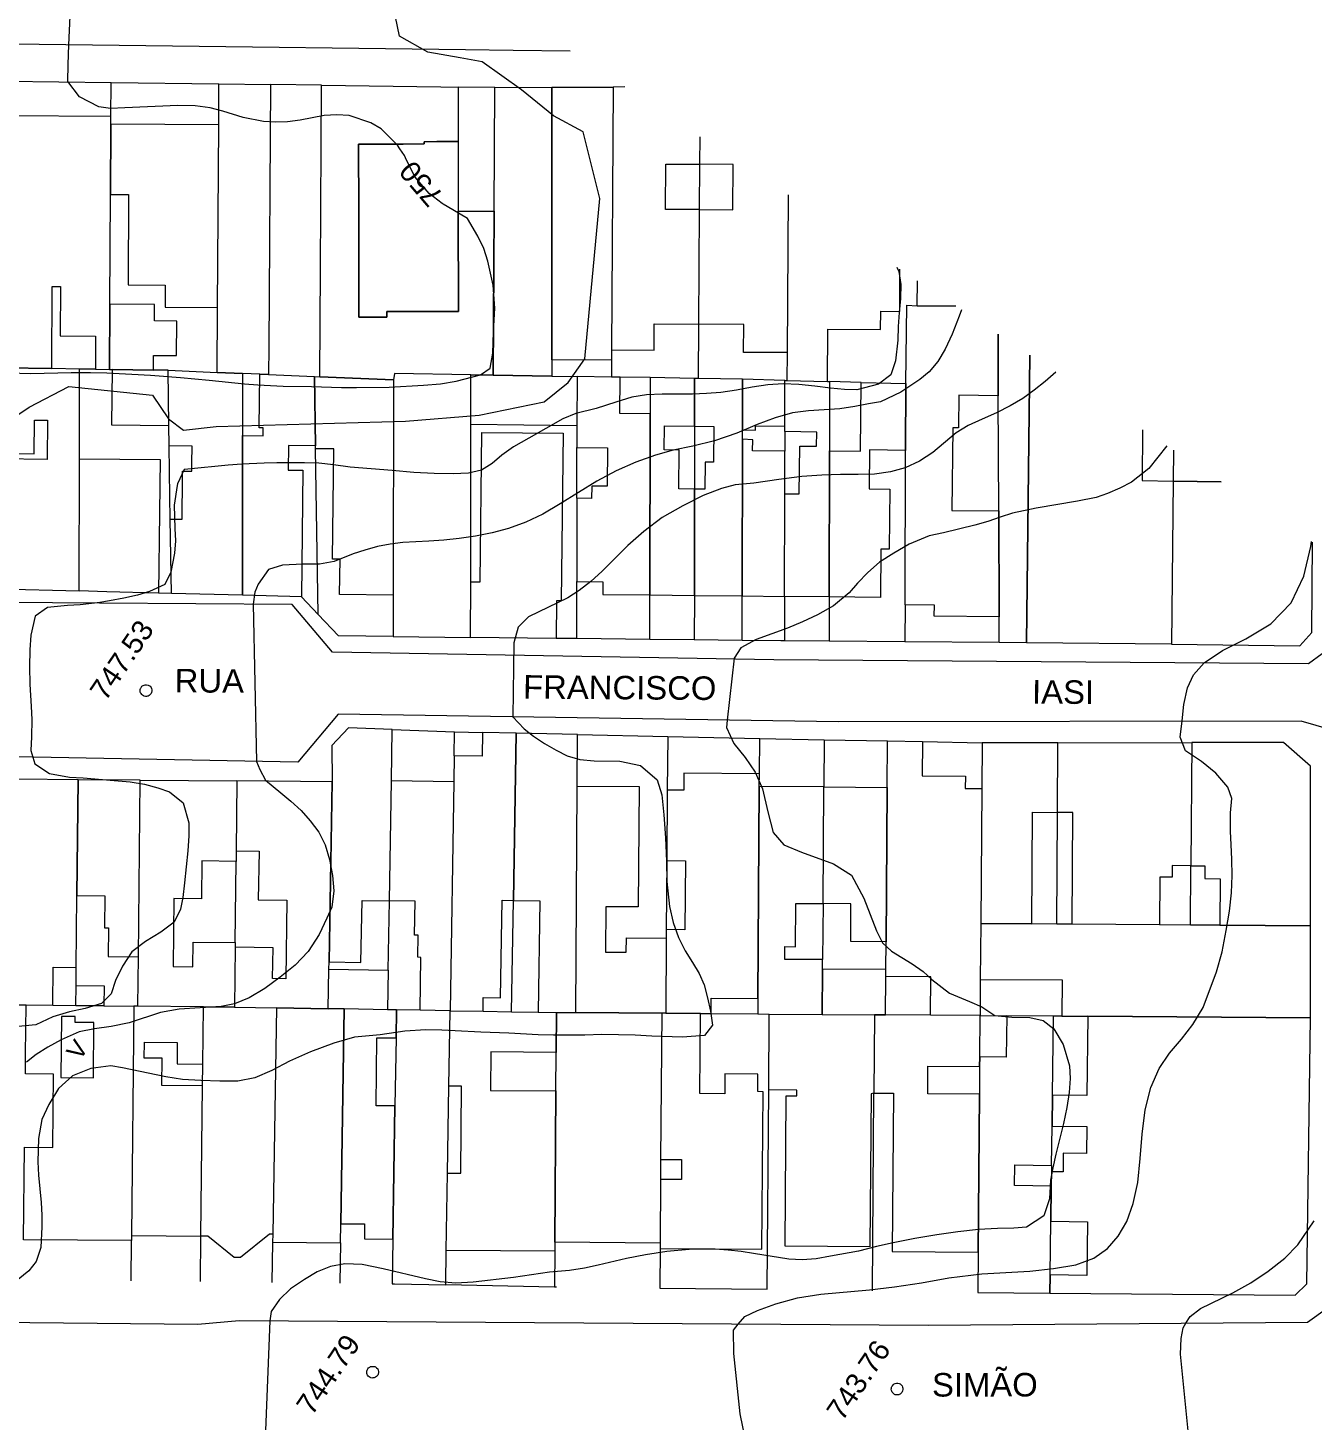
# Model space of a CAD drawing. Header units: metres. Extents: x 7 to 327053, y 40 to 7393807.
# Drawn here: x 326051.6 to 326161, y 7393368 to 7393486.6 of the extents above; entities that cross this region are included whole.
import ezdxf
from ezdxf.enums import TextEntityAlignment as Align

# ---------------------------------------------------------------- set-up
doc = ezdxf.new("R2010")
doc.units = ezdxf.units.M
doc.layers.get('0').update_dxf_attribs({"lineweight": 18})
for name, color, linetype, lineweight in [('100_SIST_VIARIO_MEIO_FIO', 1, 'Continuous', 18), ('160_P_SIMP_ASF_TOP', 7, 'Continuous', 18), ('206_MURO_E_MURO_ARRIMO', 7, 'Continuous', 18), ('214_PROJ_BEIRAL_EDIF', 10, 'Continuous', 18), ('600_CURVA_MESTRA', 14, 'Continuous', 18), ('602_CURVA_MESTRA_TOP', 24, 'Continuous', 18), ('604_CURVA_INTERM', 7, 'Continuous', 18), ('606_PTO_COTADO', 7, 'Continuous', 18), ('608_PTO_COTADO_INTERVIA', 1, 'Continuous', 18), ('624_SEGM_CURVA_MESTRA', 14, 'Continuous', 18)]:
    doc.layers.add(name, color=color, linetype=linetype, lineweight=lineweight)
doc.styles.add('Style-Arial', font='arial.ttf', dxfattribs={"height": 1.75})

# ---------------------------------------------------------------- blocks, each defined once
blk = doc.blocks.new('SP09')
at = {"color": 0, "linetype": 'Continuous'}
blk.add_lwpolyline([(-0.03, -0.51), (-0.14, -0.49), (-0.24, -0.46), (-0.31, -0.42), (-0.35, -0.39), (-0.42, -0.31), (-0.47, -0.24), (-0.51, -0.15), (-0.52, -0.09), (-0.52, 0.03), (-0.51, 0.11), (-0.48, 0.2), (-0.44, 0.27), (-0.4, 0.33), (-0.32, 0.39), (-0.23, 0.44), (-0.15, 0.48), (-0.1, 0.48), (-0.03, 0.48), (0.08, 0.48), (0.19, 0.44), (0.27, 0.4), (0.35, 0.32), (0.41, 0.23), (0.46, 0.11), (0.48, 0.03), (0.48, -0.03), (0.47, -0.08), (0.44, -0.21), (0.38, -0.3), (0.31, -0.38), (0.23, -0.44), (0.1, -0.49), (0.02, -0.51)], close=True, dxfattribs=at)
blk = doc.blocks.new('SP10')
at = {"color": 0, "linetype": 'Continuous'}
blk.add_lwpolyline([(-0.03, -0.51), (-0.14, -0.49), (-0.24, -0.46), (-0.31, -0.42), (-0.35, -0.39), (-0.42, -0.31), (-0.47, -0.24), (-0.51, -0.15), (-0.52, -0.09), (-0.52, 0.03), (-0.51, 0.11), (-0.48, 0.2), (-0.44, 0.27), (-0.4, 0.33), (-0.32, 0.39), (-0.23, 0.44), (-0.15, 0.48), (-0.1, 0.48), (-0.03, 0.48), (0.08, 0.48), (0.19, 0.44), (0.27, 0.4), (0.35, 0.32), (0.41, 0.23), (0.46, 0.11), (0.48, 0.03), (0.48, -0.03), (0.47, -0.08), (0.44, -0.21), (0.38, -0.3), (0.31, -0.38), (0.23, -0.44), (0.1, -0.49), (0.02, -0.51)], close=True, dxfattribs=at)

msp = doc.modelspace()

# ---------------------------------------------------------------- linework, layer by layer
at = {"layer": '100_SIST_VIARIO_MEIO_FIO'}
for points in [[(325982.331, 7393434.324), (325951.003, 7393434.628), (325949.124, 7393435.772), (325948.849, 7393436.191), (325949.228, 7393482.832), (325952.738, 7393486.414), (326088.824, 7393484.713)], [(326088.824, 7393484.713), (326092.876, 7393484.662), (326097.745, 7393484.611)], [(326164.082, 7393440.712), (326164.06, 7393435.018), (326160.573, 7393432.469), (326115.059, 7393432.797), (326077.504, 7393433.449), (326074.079, 7393437.497), (326057.657, 7393437.614)], [(326057.657, 7393437.614), (326049.663, 7393437.672), (326037.455, 7393437.892), (326034.472, 7393433.73), (325982.33, 7393434.326)], [(326017.379, 7393376.748), (326066.036, 7393376.286), (326069.548, 7393376.578), (326128.236, 7393376.174), (326160.498, 7393376.44), (326162.19, 7393377.654), (326163.218, 7393379.572), (326163.782, 7393411.446), (326163.627, 7393425.624), (326162.499, 7393426.848), (326159.963, 7393427.575), (326120.539, 7393427.531), (326077.976, 7393428.182), (326074.561, 7393424.087), (326049.026, 7393424.572)]]:
    msp.add_lwpolyline(points, dxfattribs=at)
at = {"layer": '206_MURO_E_MURO_ARRIMO'}
for p, q in [((326049.759, 7393482.042), (326058.656, 7393481.923)), ((326058.656, 7393481.923), (326067.839, 7393481.801)), ((326063.792, 7393438.445), (326062.695, 7393438.474)), ((326076.277, 7393436.651), (326074.857, 7393438.151)), ((326078.005, 7393434.826), (326076.277, 7393436.651)), ((326082.658, 7393434.774), (326078.005, 7393434.826)), ((326098.286, 7393434.601), (326096.532, 7393434.62)), ((326104.513, 7393434.532), (326098.286, 7393434.601)), ((326108.296, 7393434.49), (326104.513, 7393434.532)), ((326112.376, 7393434.445), (326108.296, 7393434.49)), ((326115.66, 7393434.408), (326112.376, 7393434.445)), ((326115.981, 7393434.406), (326115.66, 7393434.408)), ((326119.775, 7393434.379), (326115.981, 7393434.406)), ((326126.23, 7393434.333), (326119.775, 7393434.379)), ((326134.253, 7393434.275), (326126.23, 7393434.333)), ((326082.583, 7393426.87), (326087.891, 7393426.656)), ((326087.891, 7393426.656), (326090.276, 7393426.606)), ((326098.369, 7393426.436), (326106.033, 7393426.274)), ((326106.033, 7393426.274), (326113.862, 7393426.11)), ((326113.862, 7393426.11), (326119.352, 7393426.003)), ((326119.352, 7393426.003), (326124.751, 7393425.898)), ((326127.722, 7393425.841), (326132.789, 7393425.742)), ((326096.403, 7393379.416), (326087.136, 7393379.615)), ((326096.571, 7393379.412), (326096.403, 7393379.416)), ((326105.356, 7393379.347), (326114.512, 7393379.24))]:
    msp.add_line(p, q, dxfattribs=at)
for points in [[(326058.639, 7393479.026), (326058.656, 7393481.923)], [(326108.747, 7393471.101), (326108.77, 7393474.958)], [(326127.277, 7393462.924), (326127.306, 7393465.048)], [(326108.66, 7393456.741), (326108.688, 7393461.348)], [(326057.314, 7393457.52), (326055.965, 7393457.538)], [(326101.254, 7393458.289), (326101.245, 7393456.858)], [(326104.544, 7393456.806), (326101.989, 7393456.846)], [(326122.502, 7393456.402), (326119.806, 7393456.473)], [(326108.322, 7393452.663), (326108.314, 7393447.33)], [(326116.006, 7393452.21), (326116.004, 7393450.551)], [(326063.667, 7393446.696), (326063.601, 7393451.009)], [(326076.277, 7393436.651), (326076.062, 7393450.76)], [(326098.303, 7393446.54), (326098.309, 7393450.853)], [(326063.696, 7393444.767), (326063.667, 7393446.696)], [(326098.286, 7393434.601), (326098.293, 7393439.463)], [(326104.513, 7393434.532), (326104.518, 7393438.322)], [(326108.301, 7393438.28), (326108.296, 7393434.49)], [(326112.376, 7393434.445), (326112.382, 7393438.235)], [(326115.987, 7393438.195), (326115.981, 7393434.406)], [(326119.78, 7393438.153), (326119.775, 7393434.379)], [(326126.24, 7393437.473), (326126.23, 7393434.333)], [(326087.86, 7393424.635), (326087.891, 7393426.656)], [(326106.033, 7393426.274), (326106.001, 7393421.706)], [(326113.841, 7393423.105), (326113.862, 7393426.11)], [(326119.352, 7393426.003), (326119.324, 7393421.978)], [(326139.143, 7393410.311), (326139.208, 7393419.811)], [(326105.958, 7393415.717), (326105.916, 7393409.843)], [(326069.217, 7393408.747), (326069.291, 7393415.651)], [(326150.538, 7393410.228), (326150.573, 7393415.276)], [(326082.241, 7393406.385), (326082.34, 7393412.289)], [(326092.752, 7393402.854), (326092.91, 7393412.326)], [(326119.253, 7393412.051), (326119.218, 7393407.288)], [(326055.671, 7393405.085), (326055.687, 7393406.615)], [(326109.731, 7393402.696), (326113.695, 7393402.668)], [(326132.618, 7393402.532), (326134.904, 7393402.516)], [(326139.583, 7393402.484), (326138.881, 7393402.489)], [(326114.512, 7393379.24), (326114.634, 7393396.209)], [(326123.456, 7393379.109), (326123.576, 7393395.94)], [(326138.708, 7393389.784), (326138.701, 7393389.246)], [(326066.263, 7393379.897), (326066.305, 7393383.77)], [(326060.352, 7393379.965), (326060.389, 7393383.382)], [(326072.405, 7393383.24), (326072.348, 7393379.828)], [(326078.17, 7393383.198), (326078.113, 7393379.762)], [(326096.425, 7393382.482), (326096.403, 7393379.416)], [(326105.38, 7393382.712), (326105.356, 7393379.347)]]:
    msp.add_lwpolyline(points, dxfattribs=at)
at = {"layer": '214_PROJ_BEIRAL_EDIF'}
for points in [[(326067.724, 7393462.775), (326067.818, 7393478.321), (326067.839, 7393481.801), (326072.21, 7393481.743), (326072.075, 7393459.402)], [(326076.469, 7393466.043), (326076.564, 7393481.685), (326072.21, 7393481.743), (326072.075, 7393459.402)], [(326076.469, 7393466.043), (326076.564, 7393481.685), (326086.731, 7393481.55)], [(326088.185, 7393481.53), (326088.195, 7393476.887), (326086.39, 7393476.883), (326085.304, 7393476.881), (326085.304, 7393476.687), (326083.51, 7393476.683)], [(326086.731, 7393481.55), (326088.185, 7393481.53)], [(326102.395, 7393481.534), (326101.394, 7393481.529), (326101.259, 7393459.161), (326104.878, 7393459.139), (326104.891, 7393461.371), (326108.688, 7393461.348), (326108.747, 7393471.101), (326105.847, 7393471.119), (326105.871, 7393474.975), (326108.77, 7393474.958)], [(326108.77, 7393474.958), (326108.785, 7393477.305)], [(326108.77, 7393474.958), (326108.785, 7393477.305)], [(326079.736, 7393470.979), (326079.724, 7393476.675), (326083.51, 7393476.683)], [(326083.51, 7393476.683), (326079.724, 7393476.675), (326079.736, 7393470.979)], [(326088.195, 7393476.887), (326088.208, 7393470.958), (326088.225, 7393462.444), (326082.125, 7393462.431), (326082.126, 7393461.956), (326079.755, 7393461.951), (326079.736, 7393470.979)], [(326083.51, 7393476.683), (326085.304, 7393476.687), (326085.304, 7393476.881), (326086.39, 7393476.883), (326088.195, 7393476.887)], [(326116.28, 7393472.345), (326116.2, 7393458.933), (326112.496, 7393458.955), (326112.51, 7393461.325), (326108.688, 7393461.348), (326108.747, 7393471.101), (326111.572, 7393471.084), (326111.596, 7393474.941), (326108.77, 7393474.958)], [(326116.28, 7393472.345), (326116.2, 7393458.933), (326116.185, 7393456.568)], [(326079.736, 7393470.979), (326079.755, 7393461.951), (326082.126, 7393461.956), (326082.125, 7393462.431), (326088.225, 7393462.444), (326088.208, 7393470.958), (326091.268, 7393470.965), (326091.184, 7393457.016), (326089.29, 7393457.046), (326082.765, 7393457.149), (326082.688, 7393456.61), (326076.414, 7393456.88), (326076.469, 7393466.043)], [(326075.968, 7393456.899), (326076.414, 7393456.88), (326076.469, 7393466.043)], [(326116.185, 7393456.568), (326119.642, 7393456.477), (326119.669, 7393460.934), (326124.154, 7393460.907), (326124.163, 7393462.45), (326125.781, 7393462.44), (326125.803, 7393466.043)], [(326070.572, 7393457.131), (326069.854, 7393457.161), (326067.691, 7393457.254), (326067.724, 7393462.775)], [(326134.156, 7393460.515), (326134.176, 7393455.271), (326130.825, 7393455.308), (326130.794, 7393452.525), (326130.31, 7393452.53), (326130.232, 7393445.513), (326134.212, 7393445.469), (326134.245, 7393436.448), (326128.727, 7393436.51), (326128.738, 7393437.445), (326126.24, 7393437.473), (326126.282, 7393450.62), (326126.3, 7393456.303), (326126.385, 7393462.967), (326127.277, 7393462.924)], [(326127.277, 7393462.924), (326130.547, 7393462.904)], [(326134.245, 7393436.448), (326134.212, 7393445.469), (326134.176, 7393455.271), (326134.156, 7393460.515)], [(326072.075, 7393459.402), (326072.061, 7393457.067), (326071.319, 7393457.099), (326070.572, 7393457.131)], [(326072.075, 7393459.402), (326072.061, 7393457.067), (326075.968, 7393456.899)], [(326136.86, 7393458.726), (326136.588, 7393434.25), (326134.253, 7393434.275), (326134.245, 7393436.448)], [(326146.458, 7393452.374), (326146.41, 7393448.04), (326149.059, 7393448.01), (326148.905, 7393434.118), (326136.588, 7393434.25), (326136.86, 7393458.726)], [(326065.534, 7393449.518), (326065.551, 7393450.987), (326063.601, 7393451.009), (326063.575, 7393452.741), (326063.503, 7393457.434), (326067.691, 7393457.254), (326069.854, 7393457.161), (326069.852, 7393456.043)], [(326069.852, 7393456.043), (326069.846, 7393451.87), (326069.827, 7393438.284), (326063.792, 7393438.445), (326063.696, 7393444.767)], [(326149.088, 7393450.634), (326149.059, 7393448.01), (326153.148, 7393447.947)], [(326058.303, 7393438.59), (326055.938, 7393438.653), (326055.954, 7393449.904)], [(326055.954, 7393449.904), (326062.821, 7393449.828), (326062.771, 7393445.342)], [(326064.734, 7393448.309), (326064.74, 7393448.86), (326065.096, 7393448.856)], [(326065.096, 7393448.856), (326065.527, 7393448.852), (326065.534, 7393449.518)], [(326063.696, 7393444.767), (326064.695, 7393444.756), (326064.734, 7393448.309)], [(326153.148, 7393447.947), (326149.059, 7393448.01), (326148.905, 7393434.118)], [(326062.771, 7393445.342), (326062.695, 7393438.474), (326058.303, 7393438.59)], [(326148.905, 7393434.118), (326159.84, 7393434.001), (326160.853, 7393435.131), (326160.925, 7393442.801)]]:
    msp.add_lwpolyline(points, dxfattribs=at)
for points in [[(326091.332, 7393481.489), (326088.185, 7393481.53), (326088.195, 7393476.887), (326088.208, 7393470.958), (326091.268, 7393470.965)], [(326096.177, 7393458.319), (326096.177, 7393456.937), (326091.184, 7393457.016), (326091.268, 7393470.965), (326091.332, 7393481.489), (326096.181, 7393481.508)], [(326101.259, 7393459.161), (326101.254, 7393458.289), (326096.177, 7393458.319), (326096.181, 7393481.508), (326101.394, 7393481.529)], [(326049.647, 7393463.366), (326049.612, 7393457.627), (326053.599, 7393457.571), (326053.641, 7393464.566), (326054.344, 7393464.562), (326054.319, 7393460.355), (326057.331, 7393460.337), (326057.314, 7393457.52), (326058.509, 7393457.503), (326058.542, 7393463.052), (326058.599, 7393472.394), (326058.635, 7393478.376), (326058.639, 7393479.026), (326049.741, 7393479.08)], [(326058.599, 7393472.394), (326060.151, 7393472.384), (326060.105, 7393464.696), (326063.256, 7393464.677), (326063.244, 7393462.802), (326067.724, 7393462.775), (326067.818, 7393478.321), (326058.635, 7393478.376)], [(326058.752, 7393457.5), (326062.253, 7393457.451), (326062.261, 7393458.698), (326064.224, 7393458.686), (326064.242, 7393461.617), (326062.35, 7393461.628), (326062.359, 7393463.029), (326058.542, 7393463.052), (326058.509, 7393457.503)], [(326055.965, 7393457.538), (326053.599, 7393457.571), (326049.612, 7393457.627), (326048.028, 7393457.653), (326048.129, 7393451.006), (326048.139, 7393450.365), (326052.117, 7393450.321), (326052.149, 7393453.185), (326053.245, 7393453.173), (326053.208, 7393449.847), (326049.208, 7393449.891), (326049.085, 7393438.835), (326055.938, 7393438.653), (326055.954, 7393449.904)], [(326063.575, 7393452.741), (326063.503, 7393457.434), (326062.253, 7393457.451), (326058.752, 7393457.5), (326058.7, 7393452.795)], [(326076.058, 7393451.001), (326073.751, 7393451.026), (326073.728, 7393448.94), (326074.976, 7393448.926), (326074.857, 7393438.151), (326069.827, 7393438.284), (326069.846, 7393451.87), (326071.591, 7393451.85), (326071.598, 7393452.531), (326071.268, 7393452.535), (326071.319, 7393457.099), (326072.061, 7393457.067), (326075.968, 7393456.899)], [(326082.663, 7393438.301), (326078.108, 7393438.351), (326078.141, 7393441.358), (326077.497, 7393441.365), (326077.601, 7393450.743), (326076.062, 7393450.76), (326076.058, 7393451.001), (326075.968, 7393456.899), (326076.414, 7393456.88), (326082.688, 7393456.61)], [(326082.688, 7393456.61), (326082.663, 7393438.301), (326082.658, 7393434.774), (326089.258, 7393434.701), (326089.265, 7393439.444), (326089.284, 7393452.807), (326089.29, 7393457.046), (326082.765, 7393457.149)], [(326098.312, 7393452.707), (326089.284, 7393452.807), (326089.29, 7393457.046), (326091.184, 7393457.016), (326096.177, 7393456.937), (326098.318, 7393456.904)], [(326101.989, 7393456.846), (326101.245, 7393456.858), (326098.318, 7393456.904), (326098.312, 7393452.707), (326098.309, 7393450.853), (326100.903, 7393450.825), (326100.867, 7393447.562), (326099.569, 7393447.577), (326099.557, 7393446.526), (326098.303, 7393446.54), (326098.293, 7393439.463), (326100.524, 7393439.438), (326100.512, 7393438.367), (326104.518, 7393438.322), (326104.54, 7393453.73), (326101.955, 7393453.759)], [(326104.54, 7393453.73), (326104.518, 7393438.322), (326108.301, 7393438.28), (326108.314, 7393447.33), (326106.985, 7393447.345), (326107.022, 7393450.647), (326105.73, 7393450.662), (326105.753, 7393452.691), (326108.322, 7393452.663), (326108.327, 7393456.746), (326104.544, 7393456.806)], [(326112.382, 7393438.235), (326112.401, 7393451.573), (326112.402, 7393452.36), (326112.408, 7393456.667), (326108.66, 7393456.741), (326108.327, 7393456.746), (326108.322, 7393452.663), (326109.956, 7393452.644), (326109.922, 7393449.603), (326109.228, 7393449.61), (326109.203, 7393447.321), (326108.314, 7393447.33), (326108.301, 7393438.28)], [(326112.402, 7393452.36), (326113.507, 7393452.348), (326113.511, 7393452.71), (326116.007, 7393452.683), (326116.013, 7393456.572), (326112.408, 7393456.667)], [(326116.006, 7393452.21), (326116.007, 7393452.683), (326116.013, 7393456.572), (326116.185, 7393456.568), (326119.642, 7393456.477), (326119.806, 7393456.473), (326119.798, 7393450.576), (326119.78, 7393438.153), (326115.987, 7393438.195), (326115.999, 7393446.931), (326117.236, 7393446.917), (326117.281, 7393450.978), (326118.703, 7393450.962), (326118.716, 7393452.18)], [(326122.502, 7393456.402), (326126.3, 7393456.303), (326126.282, 7393450.62), (326123.215, 7393450.654), (326123.178, 7393447.339), (326124.93, 7393447.32), (326124.873, 7393442.203), (326124.188, 7393442.211), (326124.143, 7393438.105), (326119.78, 7393438.153), (326119.798, 7393450.576), (326122.437, 7393450.547)], [(326089.265, 7393439.444), (326090.079, 7393439.435), (326090.22, 7393452.145), (326097.13, 7393452.069), (326096.972, 7393437.811), (326096.567, 7393437.815), (326096.532, 7393434.62), (326089.258, 7393434.701)], [(326112.401, 7393451.573), (326112.382, 7393438.235), (326115.987, 7393438.195), (326115.999, 7393446.931), (326116.004, 7393450.551), (326113.257, 7393450.582), (326113.267, 7393451.525)], [(326077.209, 7393407.093), (326079.925, 7393407.048), (326080.013, 7393412.327), (326082.34, 7393412.289), (326082.51, 7393422.532), (326082.583, 7393426.87), (326078.869, 7393427.02), (326077.451, 7393425.506), (326077.464, 7393422.405)], [(326092.91, 7393412.326), (326093.147, 7393426.545), (326090.276, 7393426.606), (326090.242, 7393424.595), (326087.86, 7393424.635), (326087.826, 7393422.444), (326087.524, 7393402.941), (326090.313, 7393402.895), (326090.332, 7393404.061), (326091.81, 7393404.036), (326091.948, 7393412.342)], [(326092.91, 7393412.326), (326095.159, 7393412.288), (326095.001, 7393402.816), (326096.57, 7393402.79), (326098.2, 7393402.778), (326098.337, 7393422.056), (326098.369, 7393426.436), (326093.147, 7393426.545)], [(326132.76, 7393421.836), (326132.676, 7393410.359), (326132.641, 7393405.611), (326132.618, 7393402.532), (326128.403, 7393402.562), (326128.427, 7393405.826), (326124.607, 7393405.854), (326124.612, 7393406.452), (326124.628, 7393408.8), (326124.722, 7393421.939), (326124.751, 7393425.898), (326127.722, 7393425.841), (326127.701, 7393422.932), (326131.375, 7393422.905), (326131.368, 7393421.846)], [(326137.021, 7393410.327), (326137.086, 7393419.826), (326139.208, 7393419.811), (326139.249, 7393425.747), (326132.789, 7393425.742), (326132.76, 7393421.836), (326132.676, 7393410.359)], [(326139.208, 7393419.811), (326139.249, 7393425.747), (326150.645, 7393425.756), (326150.573, 7393415.276), (326148.969, 7393415.287), (326148.962, 7393414.308), (326147.922, 7393414.315), (326147.894, 7393410.247), (326140.455, 7393410.302), (326140.521, 7393419.802)], [(326150.573, 7393415.276), (326151.75, 7393415.268), (326151.742, 7393414.178), (326153.073, 7393414.169), (326153.045, 7393410.209), (326160.746, 7393410.153), (326160.753, 7393423.741), (326158.458, 7393425.762), (326150.645, 7393425.756)], [(326113.704, 7393403.994), (326113.833, 7393422.017), (326113.841, 7393423.105), (326107.406, 7393423.151), (326107.395, 7393421.696), (326106.001, 7393421.706), (326105.958, 7393415.717), (326107.544, 7393415.706), (326107.502, 7393409.832), (326105.916, 7393409.843), (326105.911, 7393409.119), (326105.865, 7393402.724), (326108.833, 7393402.702), (326109.731, 7393402.696), (326109.74, 7393404.022)], [(326053.703, 7393403.413), (326053.738, 7393406.636), (326055.687, 7393406.615), (326055.753, 7393412.745), (326055.859, 7393422.592), (326050.592, 7393422.632), (326050.387, 7393403.448), (326051.421, 7393403.437)], [(326055.753, 7393412.745), (326058.126, 7393412.72), (326058.097, 7393410.006), (326058.44, 7393410.003), (326058.414, 7393407.557), (326060.974, 7393407.53), (326061.136, 7393422.552), (326055.859, 7393422.592)], [(326069.217, 7393408.747), (326069.212, 7393408.337), (326069.158, 7393403.247), (326066.514, 7393403.275), (326060.929, 7393403.335), (326060.974, 7393407.53), (326061.136, 7393422.552), (326069.364, 7393422.49), (326069.3, 7393416.552), (326069.291, 7393415.651), (326066.387, 7393415.682), (326066.352, 7393412.466), (326063.996, 7393412.491), (326063.933, 7393406.691), (326065.622, 7393406.673), (326065.645, 7393408.786)], [(326069.3, 7393416.552), (326071.248, 7393416.52), (326071.179, 7393412.384), (326073.627, 7393412.343), (326073.516, 7393405.665), (326072.402, 7393405.683), (326072.446, 7393408.283), (326069.212, 7393408.337), (326069.158, 7393403.247), (326072.738, 7393403.187), (326077.142, 7393403.114), (326077.198, 7393406.469), (326077.209, 7393407.093), (326077.464, 7393422.405), (326069.364, 7393422.49)], [(326084.956, 7393402.984), (326085.031, 7393407.48), (326084.756, 7393407.484), (326084.788, 7393409.374), (326084.484, 7393409.379), (326084.532, 7393412.252), (326082.34, 7393412.289), (326082.51, 7393422.532), (326087.826, 7393422.444), (326087.524, 7393402.941)], [(326105.911, 7393409.119), (326105.865, 7393402.724), (326105.523, 7393402.726), (326098.2, 7393402.778), (326098.337, 7393422.056), (326103.604, 7393422.018), (326103.53, 7393411.77), (326100.78, 7393411.79), (326100.752, 7393407.933), (326102.504, 7393407.92), (326102.513, 7393409.143)], [(326113.833, 7393422.017), (326113.704, 7393403.994), (326113.695, 7393402.668), (326114.68, 7393402.661), (326119.185, 7393402.628), (326119.213, 7393406.491), (326119.218, 7393407.288), (326115.99, 7393407.311), (326115.998, 7393408.397), (326116.922, 7393408.391), (326116.948, 7393412.068), (326119.253, 7393412.051), (326119.324, 7393421.978)], [(326124.722, 7393421.939), (326124.628, 7393408.8), (326121.61, 7393408.822), (326121.633, 7393412.034), (326119.253, 7393412.051), (326119.324, 7393421.978)], [(326132.676, 7393410.359), (326132.641, 7393405.611), (326139.604, 7393405.563), (326139.583, 7393402.484), (326141.804, 7393402.469), (326160.742, 7393402.339), (326160.746, 7393410.153), (326153.045, 7393410.209), (326150.538, 7393410.228), (326147.894, 7393410.247), (326140.455, 7393410.302), (326139.143, 7393410.311), (326137.021, 7393410.327)], [(326077.142, 7393403.114), (326077.198, 7393406.469), (326082.241, 7393406.385), (326082.185, 7393403.03), (326078.502, 7393403.092)], [(326124.607, 7393405.854), (326124.612, 7393406.452), (326119.213, 7393406.491), (326119.185, 7393402.628), (326123.624, 7393402.597), (326124.584, 7393402.59)], [(326058.037, 7393403.366), (326055.653, 7393403.392), (326055.671, 7393405.085), (326058.055, 7393405.059)], [(326051.421, 7393403.437), (326053.703, 7393403.413), (326055.653, 7393403.392), (326058.037, 7393403.366), (326060.603, 7393403.339), (326060.393, 7393383.814), (326060.389, 7393383.382), (326051.207, 7393383.449), (326051.291, 7393391.324), (326053.708, 7393391.306), (326053.753, 7393397.54), (326051.358, 7393397.558), (326051.376, 7393399.248)], [(326066.461, 7393398.396), (326066.514, 7393403.275), (326060.929, 7393403.335), (326060.603, 7393403.339), (326060.393, 7393383.814), (326066.305, 7393383.77), (326066.442, 7393396.555), (326062.985, 7393396.58), (326063.001, 7393398.894), (326061.481, 7393398.905), (326061.491, 7393400.267), (326064.28, 7393400.247), (326064.266, 7393398.412)], [(326066.305, 7393383.77), (326066.442, 7393396.555), (326066.461, 7393398.396), (326066.514, 7393403.275), (326069.158, 7393403.247), (326072.738, 7393403.187), (326072.417, 7393383.921), (326072.137, 7393383.924), (326069.66, 7393381.933), (326069.122, 7393381.937), (326066.9, 7393383.766)], [(326072.417, 7393383.921), (326072.405, 7393383.24), (326078.17, 7393383.198), (326078.197, 7393384.813), (326078.502, 7393403.092), (326077.142, 7393403.114), (326072.738, 7393403.187)], [(326082.915, 7393400.633), (326082.955, 7393403.017), (326082.185, 7393403.03), (326078.502, 7393403.092), (326078.197, 7393384.813), (326080.236, 7393384.798), (326080.227, 7393383.534), (326082.63, 7393383.516), (326082.819, 7393394.841), (326081.227, 7393394.853), (326081.269, 7393400.646)], [(326087.136, 7393379.615), (326087.184, 7393382.55), (326087.294, 7393389.119), (326087.417, 7393396.521), (326087.524, 7393402.941), (326084.956, 7393402.984), (326082.955, 7393403.017), (326082.915, 7393400.633), (326082.819, 7393394.841), (326082.63, 7393383.516), (326082.567, 7393379.711), (326082.766, 7393379.709)], [(326092.752, 7393402.854), (326095.001, 7393402.816), (326096.57, 7393402.79), (326096.546, 7393399.39), (326090.977, 7393399.431), (326090.953, 7393396.159), (326096.522, 7393396.118), (326096.43, 7393383.24), (326096.425, 7393382.482), (326087.184, 7393382.55), (326087.294, 7393389.119), (326088.419, 7393389.111), (326088.474, 7393396.513), (326087.417, 7393396.521), (326087.524, 7393402.941), (326090.313, 7393402.895)], [(326105.434, 7393390.288), (326105.422, 7393388.594), (326105.384, 7393383.174), (326096.43, 7393383.24), (326096.522, 7393396.118), (326096.546, 7393399.39), (326096.57, 7393402.79), (326098.2, 7393402.778), (326105.523, 7393402.726)], [(326105.434, 7393390.288), (326107.22, 7393390.275), (326107.207, 7393388.581), (326105.422, 7393388.594), (326105.384, 7393383.174), (326105.38, 7393382.712), (326114.051, 7393382.649), (326114.15, 7393396.053), (326113.704, 7393396.056), (326113.715, 7393397.548), (326110.91, 7393397.569), (326110.898, 7393395.872), (326108.783, 7393395.887), (326108.833, 7393402.702), (326105.865, 7393402.724), (326105.523, 7393402.726)], [(326123.576, 7393395.94), (326123.339, 7393395.864), (326123.243, 7393382.857), (326116.03, 7393382.91), (326116.124, 7393395.713), (326117.017, 7393395.707), (326117.02, 7393396.192), (326114.634, 7393396.209), (326114.68, 7393402.661), (326119.185, 7393402.628), (326123.624, 7393402.597)], [(326054.424, 7393402.447), (326054.386, 7393397.263), (326057.158, 7393397.242), (326057.192, 7393401.938), (326055.604, 7393401.949), (326055.607, 7393402.438)], [(326123.576, 7393395.94), (326125.252, 7393395.928), (326125.153, 7393382.459), (326132.47, 7393382.405), (326132.569, 7393395.852), (326128.167, 7393395.884), (326128.184, 7393398.216), (326132.586, 7393398.184), (326132.592, 7393399.023), (326132.618, 7393402.532), (326128.403, 7393402.562), (326124.584, 7393402.59), (326123.624, 7393402.597)], [(326138.561, 7393378.923), (326138.582, 7393380.47), (326138.644, 7393385.026), (326138.684, 7393388.026), (326135.552, 7393388.069), (326135.576, 7393389.827), (326138.708, 7393389.784), (326138.754, 7393393.132), (326138.79, 7393395.767), (326138.881, 7393402.489), (326134.904, 7393402.516), (326134.856, 7393398.992), (326132.592, 7393399.023), (326132.586, 7393398.184), (326132.569, 7393395.852), (326132.47, 7393382.405), (326132.445, 7393378.977)], [(326138.582, 7393380.47), (326138.561, 7393378.923), (326159.43, 7393378.736), (326160.435, 7393379.709), (326160.742, 7393402.339), (326141.804, 7393402.469), (326141.712, 7393395.727), (326138.79, 7393395.767), (326138.754, 7393393.132), (326141.723, 7393393.092), (326141.692, 7393390.799), (326139.705, 7393390.827), (326139.683, 7393389.232), (326138.701, 7393389.246), (326138.684, 7393388.026), (326138.644, 7393385.026), (326141.776, 7393384.984), (326141.714, 7393380.427)]]:
    msp.add_lwpolyline(points, close=True, dxfattribs=at)
at = {"layer": '600_CURVA_MESTRA'}
for points, elevation in [([(326083.246, 7393476.284), (326083.041, 7393476.592), (326081.633, 7393477.963), (326080.761, 7393478.489), (326078.929, 7393479.116), (326077.871, 7393479.179), (326076.78, 7393479.097), (326074.736, 7393478.701), (326073.671, 7393478.579), (326072.625, 7393478.542), (326071.616, 7393478.601), (326069.889, 7393478.942), (326068.171, 7393479.476), (326067.095, 7393479.754), (326065.818, 7393479.924), (326064.35, 7393479.96), (326059.832, 7393479.75), (326058.612, 7393479.713), (326057.604, 7393479.857), (326055.96, 7393480.702), (326054.961, 7393482.015), (326055.013, 7393483.455), (326055.065, 7393485.135), (326055.516, 7393494.936)], 750), ([(326083.726, 7393475.505), (326083.63, 7393475.708), (326083.246, 7393476.284)], 750), ([(326070.016, 7393456.29), (326071.137, 7393456.187), (326073.306, 7393456.086), (326075.719, 7393456.061), (326078.258, 7393455.965), (326079.555, 7393455.956), (326082.337, 7393456.003), (326085.252, 7393456.163), (326086.691, 7393456.291), (326088.03, 7393456.514), (326090.094, 7393457.03), (326090.92, 7393457.598), (326091.155, 7393458.884), (326091.219, 7393460.716), (326091.315, 7393462.702), (326091.183, 7393464.659), (326090.72, 7393466.712), (326090.375, 7393467.799), (326089.871, 7393468.856), (326088.993, 7393470.342), (326087.758, 7393471.092), (326086.924, 7393471.574)], 750), ([(326148.52, 7393451.01), (326146.999, 7393449.061), (326145.507, 7393447.913), (326144.511, 7393447.39), (326143.466, 7393446.955), (326142.511, 7393446.606), (326140.92, 7393446.304), (326137.396, 7393445.697), (326135.394, 7393445.288), (326134.33, 7393444.944), (326133.283, 7393444.562), (326132.191, 7393444.247), (326129.516, 7393443.596), (326128.299, 7393443.345), (326126.575, 7393442.627), (326125.287, 7393441.874), (326124.075, 7393441.101), (326123.056, 7393440.239), (326122.2, 7393439.32), (326121.492, 7393438.508), (326120.14, 7393437.394), (326118.779, 7393436.63), (326117.519, 7393436.026), (326116.228, 7393435.482), (326113.568, 7393434.518), (326112.249, 7393433.807), (326111.704, 7393432.94), (326111.099, 7393427.675), (326111.042, 7393427.033), (326111.663, 7393425.685), (326112.633, 7393424.487), (326113.467, 7393423.238), (326114.108, 7393421.816), (326114.546, 7393419.865), (326115.017, 7393418.103), (326115.905, 7393417.067), (326117.431, 7393416.426), (326120.16, 7393415.426), (326121.676, 7393414.488), (326122.723, 7393412.529), (326123.805, 7393409.728), (326124.316, 7393408.725), (326125.083, 7393408.012), (326126.843, 7393406.933), (326127.77, 7393406.289), (326128.52, 7393405.599), (326130.012, 7393404.428), (326131.709, 7393403.738), (326132.776, 7393403.284), (326133.88, 7393402.547), (326135.33, 7393402.404), (326136.849, 7393402.36), (326137.997, 7393402.097), (326138.9, 7393401.403), (326139.683, 7393400.072), (326140.23, 7393398.264), (326140.291, 7393397.165), (326140.211, 7393395.995), (326140.02, 7393394.709), (326139.727, 7393393.335), (326139.085, 7393390.75), (326138.819, 7393389.569), (326138.618, 7393388.527), (326138.529, 7393386.923), (326138.06, 7393385.494), (326136.568, 7393384.539), (326135.49, 7393384.437), (326134.103, 7393384.405), (326132.483, 7393384.334), (326130.736, 7393384.143), (326128.94, 7393383.879), (326127.083, 7393383.55), (326125.22, 7393383.183), (326123.814, 7393382.874), (326122.269, 7393382.484), (326119.887, 7393382.055), (326118.669, 7393381.83), (326117.48, 7393381.745), (326116.334, 7393381.803), (326113.33, 7393382.291), (326112.289, 7393382.442), (326111.181, 7393382.571), (326110.064, 7393382.64), (326108.935, 7393382.657), (326107.848, 7393382.62), (326105.958, 7393382.449), (326104.158, 7393382.184), (326102.526, 7393381.847), (326100.119, 7393381.279), (326098.953, 7393381.042), (326097.682, 7393380.838), (326095.968, 7393380.703), (326092.898, 7393380.23), (326089.473, 7393379.853), (326088, 7393379.763), (326086.676, 7393379.879), (326085.408, 7393380.135), (326081.816, 7393380.984), (326080.024, 7393381.338), (326078.548, 7393381.408), (326077.337, 7393381.176), (326076.198, 7393380.717), (326075.104, 7393380.085), (326073.94, 7393379.277), (326072.986, 7393378.379), (326072.271, 7393377.36), (326072.155, 7393376.56), (326071.788, 7393367.226)], 745)]:
    msp.add_lwpolyline(points, dxfattribs=dict(at, elevation=elevation))
at = {"layer": '600_CURVA_MESTRA', "elevation": 750, "flags": 128}
msp.add_lwpolyline([(326049.977, 7393457.226), (326051.812, 7393457.145), (326055.266, 7393457.251), (326056.898, 7393457.24), (326058.299, 7393457.207), (326062.016, 7393457.006), (326064.562, 7393456.812), (326067.01, 7393456.594), (326070.016, 7393456.29)], dxfattribs=at)
at = {"layer": '604_CURVA_INTERM', "flags": 128}
for points, elevation in [([(326088.356, 7393484.006), (326085.611, 7393484.495), (326083.205, 7393485.845), (326082.497, 7393489.316), (326082.808, 7393493.387), (326082.939, 7393494.409)], 749), ([(326067.612, 7393452.659), (326083.725, 7393453.114), (326089.985, 7393453.613), (326095.53, 7393454.749), (326097.549, 7393456.397), (326098.984, 7393458.393), (326100.262, 7393472.036), (326098.838, 7393477.728), (326096.322, 7393479.074), (326093.577, 7393481.286), (326090.254, 7393483.669), (326088.356, 7393484.006)], 749), ([(326125.549, 7393466.211), (326125.696, 7393465.84), (326125.89, 7393464.724), (326125.861, 7393463.548), (326125.749, 7393462.36), (326125.659, 7393461.15), (326125.629, 7393460), (326125.438, 7393458.242), (326125.015, 7393457.048), (326123.979, 7393456.254), (326122.13, 7393455.765), (326121.081, 7393455.789), (326119.878, 7393455.907), (326118.555, 7393456.093), (326117.207, 7393456.221), (326115.866, 7393456.279), (326114.562, 7393456.197), (326113.215, 7393455.995), (326111.877, 7393455.736), (326110.564, 7393455.545), (326109.341, 7393455.458), (326108.14, 7393455.398), (326105.56, 7393455.4), (326104.24, 7393455.355), (326102.972, 7393455.143), (326101.62, 7393454.73), (326099.955, 7393454.189), (326098.206, 7393453.757), (326097.114, 7393453.299), (326094.222, 7393451.657), (326092.906, 7393450.917), (326091.916, 7393450.203), (326091.099, 7393449.49), (326090.194, 7393448.946), (326089.081, 7393448.671), (326087.769, 7393448.628), (326086.16, 7393448.662), (326084.417, 7393448.739), (326082.59, 7393448.902), (326078.992, 7393449.19), (326077.588, 7393449.396), (326076.33, 7393449.525), (326075.115, 7393449.555), (326072.762, 7393449.56), (326071.695, 7393449.54), (326069.795, 7393449.447), (326068.629, 7393449.349), (326065.198, 7393449.011)], 748), ([(326131.031, 7393462.584), (326130.846, 7393462.032), (326130.251, 7393460.509), (326129.648, 7393459.216), (326129.034, 7393458.175), (326128.296, 7393457.305), (326127.484, 7393456.638), (326125.886, 7393455.568), (326124.138, 7393454.752), (326123.114, 7393454.576), (326121.957, 7393454.35), (326120.681, 7393454.158), (326118.029, 7393453.989), (326116.65, 7393453.802), (326115.182, 7393453.379), (326113.655, 7393452.809), (326111.922, 7393452.09), (326110.024, 7393451.417), (326108.178, 7393450.969), (326106.504, 7393450.637), (326105.004, 7393450.215), (326103.32, 7393449.604), (326101.634, 7393448.877), (326100.009, 7393447.984), (326096.894, 7393446.057), (326095.395, 7393445.203), (326093.944, 7393444.502), (326092.492, 7393443.979), (326091.099, 7393443.602), (326089.68, 7393443.327), (326088.279, 7393443.118), (326086.964, 7393442.989), (326085.693, 7393442.887), (326083.487, 7393442.779), (326082.422, 7393442.648), (326081.34, 7393442.425), (326080.247, 7393442.127), (326079.262, 7393441.804), (326077.634, 7393441.16), (326076.394, 7393440.948), (326074.962, 7393440.933), (326073.24, 7393440.836), (326072.052, 7393440.479), (326071.167, 7393439.24), (326070.902, 7393438.557), (326070.737, 7393437.521), (326071.025, 7393424.154), (326071.33, 7393423.458), (326071.797, 7393422.551), (326073.109, 7393421.489), (326073.96, 7393420.777), (326074.829, 7393419.976), (326075.613, 7393419.095), (326076.334, 7393418.125), (326076.888, 7393417.062), (326077.256, 7393415.818), (326077.502, 7393414.451), (326077.614, 7393413.132), (326077.442, 7393411.763), (326077.028, 7393410.808), (326076.367, 7393409.414), (326075.435, 7393407.987), (326074.317, 7393406.819), (326073.051, 7393405.804), (326071.752, 7393404.841), (326070.401, 7393404.044), (326069.166, 7393403.53), (326068.022, 7393403.308), (326064.436, 7393403.08), (326062.863, 7393402.777), (326060.207, 7393401.912), (326058.651, 7393401.59), (326057.245, 7393401.403), (326055.926, 7393401.143), (326054.411, 7393400.474), (326053.274, 7393399.847), (326052.285, 7393399.219), (326051.464, 7393398.576)], 747), ([(326139.062, 7393457.269), (326138.153, 7393456.485), (326137.214, 7393455.748), (326136.266, 7393455.036), (326135.188, 7393454.395), (326134.035, 7393453.809), (326132.796, 7393453.277), (326131.605, 7393452.728), (326130.575, 7393452.11), (326128.608, 7393450.448), (326127.468, 7393449.696), (326126.256, 7393449.138), (326124.995, 7393448.78), (326123.649, 7393448.595), (326122.243, 7393448.568), (326120.738, 7393448.569), (326119.145, 7393448.502), (326117.439, 7393448.381), (326115.483, 7393448.151), (326113.379, 7393447.819), (326111.779, 7393447.675), (326110.616, 7393447.359), (326109.058, 7393446.779), (326107.318, 7393445.912), (326105.556, 7393444.894), (326104.003, 7393443.727), (326102.651, 7393442.512), (326101.465, 7393441.354), (326100.457, 7393440.331), (326099.479, 7393439.461), (326098.488, 7393438.7), (326097.542, 7393438.064), (326094.192, 7393436.454), (326093.306, 7393435.572), (326092.949, 7393434.238), (326092.85, 7393427.954), (326093.805, 7393426.916), (326094.612, 7393426.308), (326095.556, 7393425.683), (326096.539, 7393425.102), (326097.484, 7393424.621), (326098.561, 7393424.318), (326099.762, 7393424.214), (326101.959, 7393424.16), (326103.721, 7393423.798), (326105.151, 7393422.584), (326105.522, 7393421.303), (326105.714, 7393419.596), (326105.837, 7393417.662), (326105.92, 7393415.667), (326105.953, 7393413.95), (326106.199, 7393411.81), (326106.506, 7393410.449), (326106.965, 7393409.176), (326107.514, 7393408.025), (326108.154, 7393407.035), (326108.724, 7393406.11), (326109.135, 7393405.131), (326109.431, 7393404.039), (326109.664, 7393402.911), (326109.853, 7393401.717), (326109.156, 7393400.82), (326107.295, 7393400.694), (326104.69, 7393400.784), (326103.254, 7393400.861), (326101.84, 7393400.899), (326100.422, 7393400.909), (326098.992, 7393400.872), (326096.3, 7393400.863), (326095.006, 7393400.903), (326092.504, 7393401.032), (326090.132, 7393401.117), (326087.942, 7393401.243), (326086.815, 7393401.291), (326085.441, 7393401.306), (326083.672, 7393401.207), (326081.549, 7393400.884), (326079.383, 7393400.7), (326077.616, 7393400.183), (326075.634, 7393399.453), (326073.852, 7393398.64), (326072.331, 7393397.858), (326070.886, 7393397.221), (326069.446, 7393396.955), (326067.916, 7393396.946), (326066.298, 7393396.999), (326064.743, 7393397.097), (326063.313, 7393397.314), (326059.614, 7393398.09), (326058.621, 7393398.246), (326056.943, 7393398.028), (326055.379, 7393397.389), (326054.184, 7393396.318), (326053.368, 7393394.965), (326052.769, 7393393.684), (326052.462, 7393392.066), (326052.406, 7393390.095), (326052.486, 7393388.949), (326052.712, 7393386.627), (326052.763, 7393385.555), (326052.766, 7393384.55), (326052.674, 7393382.794), (326052.273, 7393381.611), (326051.651, 7393380.806), (326050.735, 7393380.069)], 746), ([(326048.961, 7393452.475), (326051.679, 7393454.28), (326055.044, 7393456.042), (326062.171, 7393455.301), (326063.539, 7393453.299), (326064.807, 7393452.339), (326067.612, 7393452.659)], 749), ([(326065.198, 7393449.011), (326064.876, 7393448.98), (326064.307, 7393447.76), (326064.286, 7393447.633)], 748), ([(326064.286, 7393447.633), (326064.019, 7393445.955), (326064.07, 7393443.975), (326064.137, 7393442.917), (326064.039, 7393441.857), (326063.741, 7393440.251), (326063.229, 7393439.208), (326061.932, 7393438.596), (326060.898, 7393438.284), (326059.746, 7393438.029), (326058.525, 7393437.803), (326057.701, 7393437.681)], 748), ([(326112.698, 7393366.287), (326112.21, 7393368.64), (326111.653, 7393373.77), (326111.621, 7393375.773), (326112.036, 7393376.285), (326112.603, 7393376.926), (326113.667, 7393377.424), (326115.239, 7393377.999), (326117.086, 7393378.523), (326119.066, 7393378.834), (326123.199, 7393379.203), (326125.329, 7393379.437), (326127.629, 7393379.777), (326129.955, 7393380.212), (326132.766, 7393380.546), (326136.846, 7393380.784), (326138.881, 7393380.998), (326140.765, 7393381.319), (326142.31, 7393381.875), (326143.468, 7393382.7), (326144.385, 7393383.762), (326145.118, 7393385.022), (326145.668, 7393386.54), (326146.041, 7393388.331), (326146.252, 7393390.365), (326146.417, 7393392.425), (326146.674, 7393394.518), (326147.152, 7393396.41), (326147.858, 7393398.015), (326148.734, 7393399.322), (326149.763, 7393400.51), (326150.744, 7393401.763), (326151.617, 7393403.21), (326152.754, 7393406.262), (326153.227, 7393407.961), (326153.581, 7393409.779), (326153.847, 7393411.413), (326154.011, 7393412.959), (326154.071, 7393414.447), (326154.051, 7393415.803), (326154.007, 7393417.078), (326153.933, 7393418.194), (326153.937, 7393419.779), (326154.05, 7393420.988), (326153.722, 7393421.971), (326152.7, 7393423.152), (326151.463, 7393424.14), (326150.118, 7393425.043), (326149.649, 7393426.208), (326149.811, 7393427.612), (326149.976, 7393429.005), (326150.27, 7393430.411), (326150.793, 7393431.513), (326151.708, 7393432.533), (326151.735, 7393432.562), (326151.791, 7393432.6), (326153.255, 7393433.577), (326155.25, 7393434.57), (326157.385, 7393435.865), (326159.109, 7393437.657), (326160.171, 7393439.902), (326160.764, 7393442.445), (326160.829, 7393442.864)], 744), ([(326057.701, 7393437.681), (326057.235, 7393437.613), (326056.034, 7393437.485), (326054.956, 7393437.41), (326053.232, 7393437.246), (326052.2, 7393436.497), (326051.823, 7393434.883), (326051.745, 7393433.64), (326051.719, 7393432.21), (326051.75, 7393430.717), (326051.847, 7393428.835)], 748), ([(326051.847, 7393428.835), (326051.895, 7393427.724), (326051.881, 7393426.235), (326051.81, 7393425.087), (326052.159, 7393423.958), (326053.411, 7393423.123), (326055.106, 7393422.803), (326056.274, 7393422.763), (326058.908, 7393422.539), (326060.269, 7393422.414), (326061.512, 7393422.229), (326062.631, 7393421.907), (326063.613, 7393421.56), (326064.792, 7393420.625), (326065.28, 7393418.931), (326065.272, 7393417.823), (326065.18, 7393416.54), (326064.914, 7393413.829), (326064.751, 7393412.586), (326064.562, 7393411.596), (326064.028, 7393410.468), (326062.886, 7393409.621), (326061.583, 7393408.82), (326060.415, 7393407.95), (326059.639, 7393406.736), (326059.037, 7393405.504), (326058.666, 7393404.383), (326057.848, 7393403.545), (326056.441, 7393403.12), (326055.113, 7393402.85), (326053.683, 7393402.43), (326052.261, 7393401.73), (326050.748, 7393401.601)], 748), ([(326150.379, 7393366.625), (326149.688, 7393373.71), (326149.749, 7393375.044), (326149.922, 7393375.952), (326150.143, 7393376.355), (326150.503, 7393376.919), (326151.372, 7393377.603), (326154.124, 7393378.932), (326155.666, 7393379.791), (326157.137, 7393380.775), (326158.575, 7393381.877), (326159.683, 7393383.014), (326161.06, 7393385.062)], 743)]:
    msp.add_lwpolyline(points, dxfattribs=dict(at, elevation=elevation))
at = {"layer": '624_SEGM_CURVA_MESTRA', "elevation": 750}
msp.add_lwpolyline([(326086.924, 7393471.574), (326086.83, 7393471.628), (326085.74, 7393472.471), (326084.55, 7393473.865), (326084.082, 7393474.751), (326083.726, 7393475.505)], dxfattribs=at)

# ---------------------------------------------------------------- block references
at = {"layer": '606_PTO_COTADO', "rotation": 55.83005668387076}
for p in [(326061.637, 7393430.206, 747.53), (326080.926, 7393372.216, 744.78)]:
    msp.add_blockref('SP09', p, dxfattribs=at)
at = {"layer": '608_PTO_COTADO_INTERVIA', "rotation": 55.83005668387076}
msp.add_blockref('SP10', (326125.569, 7393370.78, 743.759), dxfattribs=at)

# ---------------------------------------------------------------- texts
at = {"layer": '160_P_SIMP_ASF_TOP', "style": 'Style-Arial'}
for s, rotation, p in [('RUA', 359.58969, (326064.072, 7393431.031)), ('FRANCISCO', 359.58697, (326093.727, 7393430.496)), ('IASI', 359.58697, (326137.05, 7393430.077)), ('SIMÃO', 0.0611, (326128.528, 7393371.113))]:
    msp.add_text(s, height=2, rotation=rotation, dxfattribs=at).set_placement(p, align=Align.MIDDLE_LEFT)
at = {"layer": '214_PROJ_BEIRAL_EDIF', "style": 'Style-Arial'}
msp.add_text('V', height=1.5, rotation=55.83006, dxfattribs=at).set_placement((326055.993, 7393398.626))
at = {"layer": '602_CURVA_MESTRA_TOP', "style": 'Style-Arial'}
msp.add_text('750', height=1.75, rotation=130.47806, dxfattribs=at).set_placement((326085.037, 7393473.295), align=Align.MIDDLE_CENTER)
at = {"layer": '606_PTO_COTADO', "style": 'Style-Arial'}
for s, p in [('747.53', (326059.558, 7393432.784, 747.53)), ('744.79', (326077.135, 7393371.999, 744.78))]:
    msp.add_text(s, height=1.75, rotation=55.83006, dxfattribs=at).set_placement(p, align=Align.MIDDLE_CENTER)
at = {"layer": '608_PTO_COTADO_INTERVIA', "style": 'Style-Arial'}
msp.add_text('743.76', height=1.75, rotation=55.83006, dxfattribs=at).set_placement((326122.269, 7393371.522, 743.759), align=Align.MIDDLE_CENTER)

doc.saveas('drawing.dxf')
